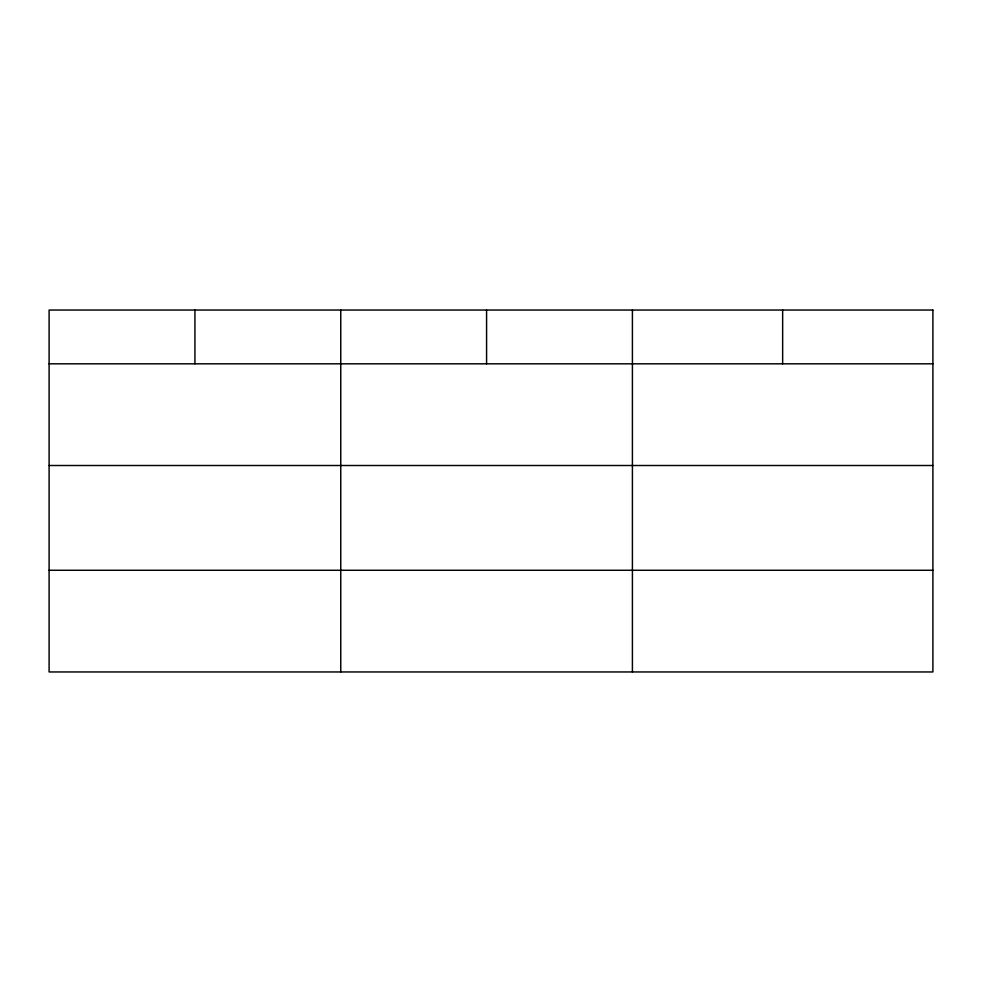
<?xml version="1.0" encoding="UTF-8"?>
<svg xmlns="http://www.w3.org/2000/svg" width="982" height="982" viewBox="0 0 982 982"><rect width="100%" height="100%" fill="white"/><g stroke="black" fill="none" stroke-linecap="round" stroke-linejoin="round"><path stroke-width="1.47" d="M49.1 363.819L932.9 363.819M49.1 465.505L932.9 465.505M49.1 570.272L932.9 570.272M782.654 310.042L782.654 363.819M632.408 310.042L632.408 671.958M486.581 310.042L486.581 363.819M340.754 310.042L340.754 671.958M194.927 310.042L194.927 363.819M932.9 310.042L49.1 310.042L49.1 671.958L932.9 671.958L932.9 310.042"/></g></svg>
